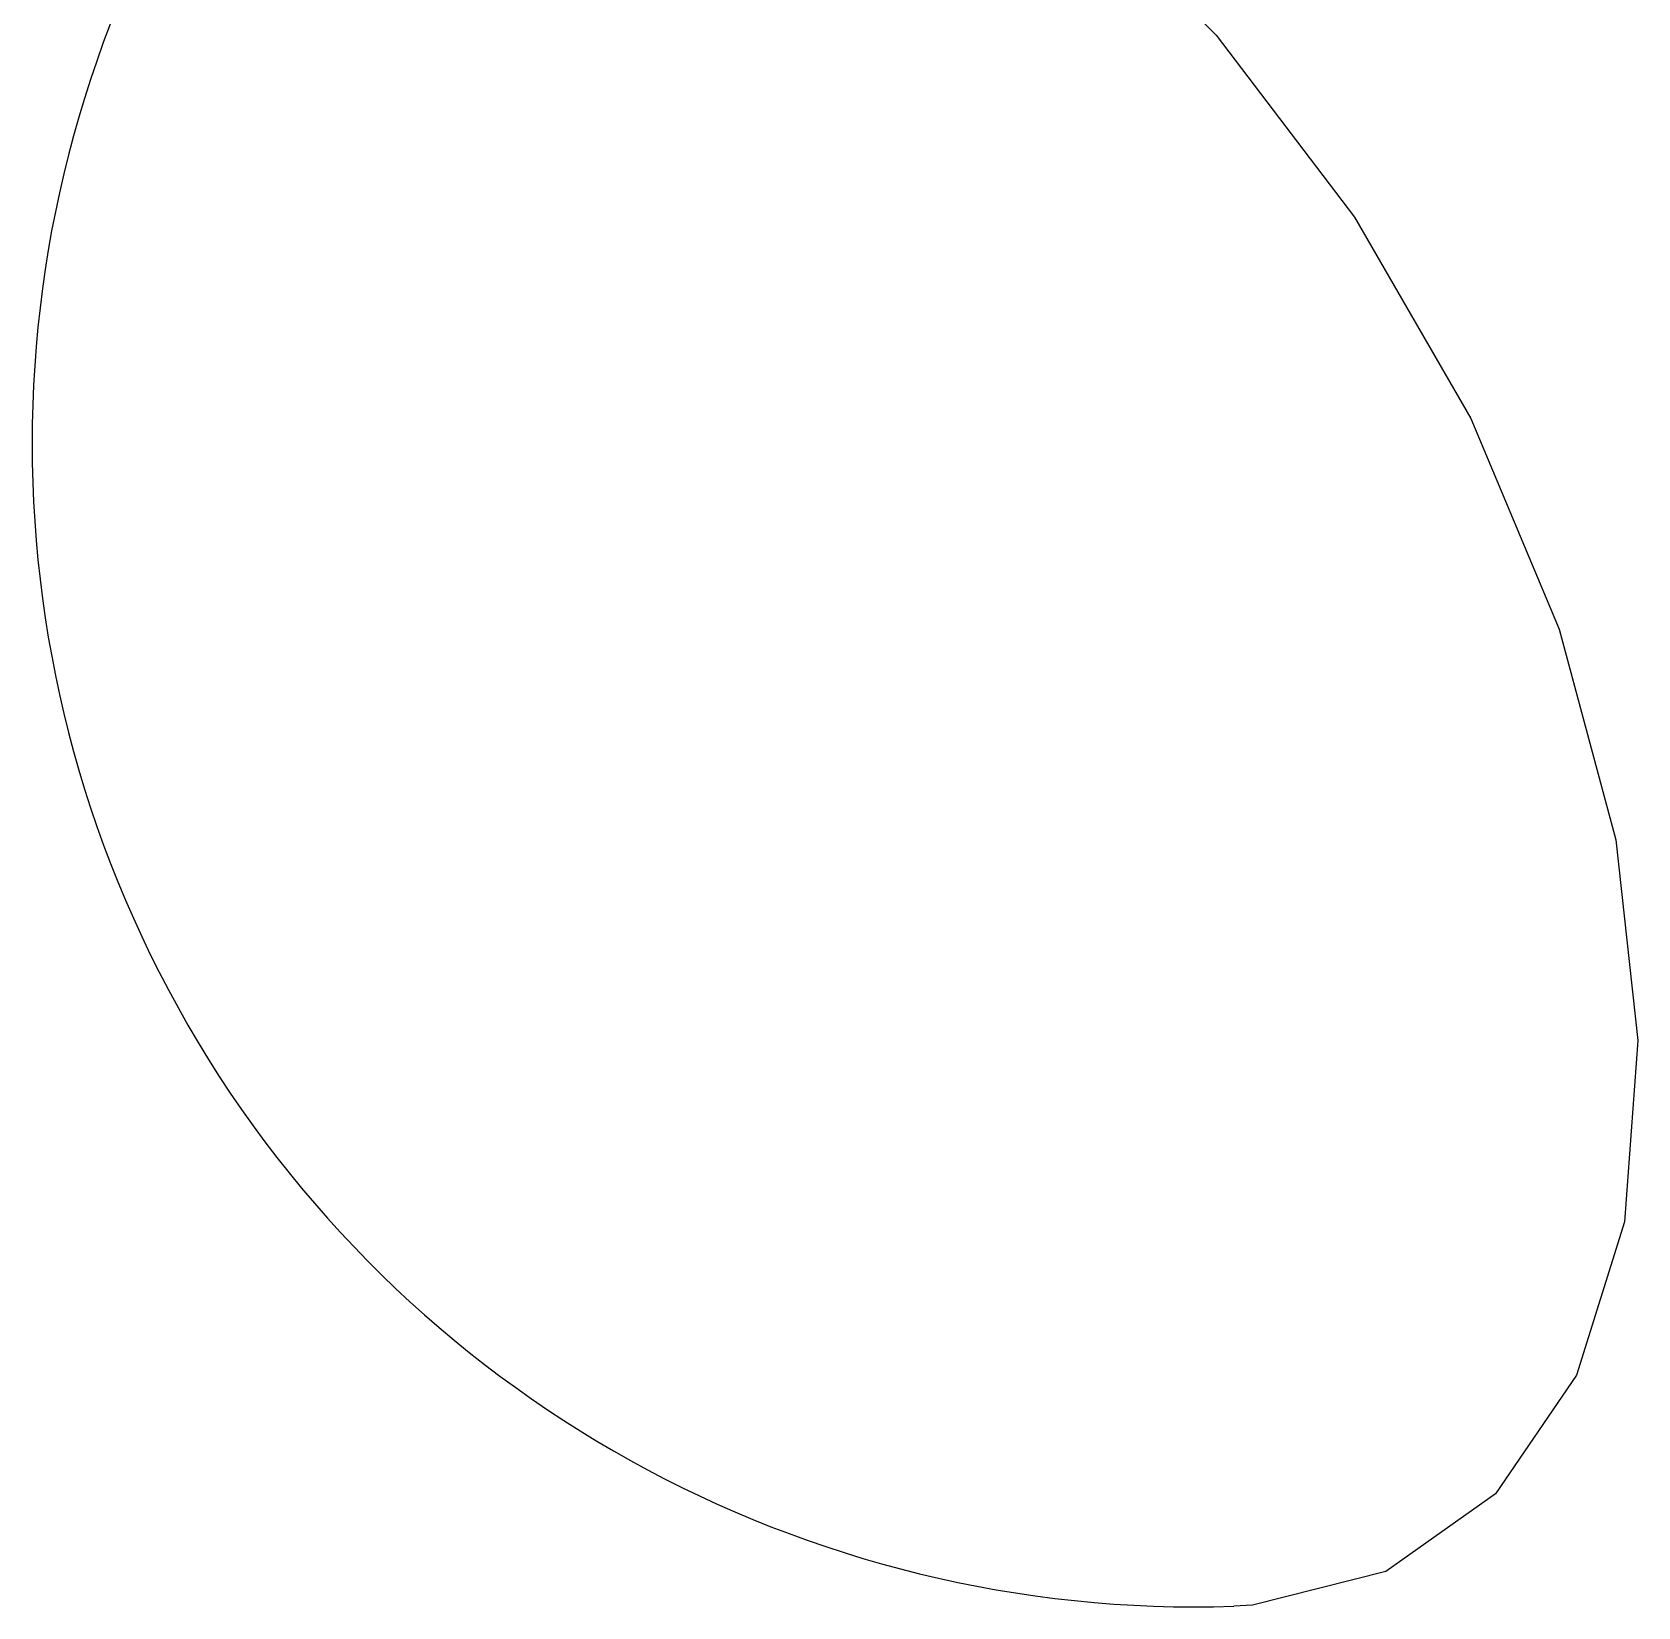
# Model space of a CAD drawing. Extents: x -976302 to -776254, y 5665 to 231437.
# Drawn here: x -788420.2 to -788363.8, y 88478.8 to 88534.2 of the extents above; entities that cross this region are included whole.
import ezdxf

# ---------------------------------------------------------------- set-up
doc = ezdxf.new("R2010")
doc.units = 0
doc.header["$LTSCALE"] = 1000
doc.header["$MEASUREMENT"] = 0
doc.layers.add('暖通', color=7, linetype='Continuous')

msp = doc.modelspace()

# ---------------------------------------------------------------- linework, layer by layer
at = {"layer": '暖通', "color": 7, "flags": 128}
msp.add_lwpolyline([(-788414.027, 88541.338), (-788413.666, 88541.892), (-788410.3, 88545.361), (-788406.004, 88547.331), (-788400.981, 88547.711), (-788395.465, 88546.482), (-788389.713, 88543.703), (-788383.996, 88539.502), (-788378.579, 88534.077), (-788373.717, 88527.682), (-788369.636, 88520.614), (-788366.529, 88513.205), (-788364.539, 88505.802), (-788363.76, 88498.749), (-788364.228, 88492.378), (-788365.922, 88486.986), (-788368.762, 88482.825), (-788372.615, 88480.089), (-788377.302, 88478.907), (-788377.966, 88478.871)], dxfattribs=at)
msp.add_lwpolyline([(-788414.027, 88541.338), (-788413.666, 88541.892), (-788410.3, 88545.361), (-788406.004, 88547.331), (-788400.981, 88547.711), (-788395.465, 88546.482), (-788389.713, 88543.703), (-788383.996, 88539.502), (-788378.579, 88534.077), (-788373.717, 88527.682), (-788369.636, 88520.614), (-788366.529, 88513.205), (-788364.539, 88505.802), (-788363.76, 88498.749), (-788364.228, 88492.378), (-788365.922, 88486.986), (-788368.762, 88482.825), (-788372.615, 88480.089), (-788377.302, 88478.907), (-788377.966, 88478.871)], dxfattribs=at)
at = {"layer": '暖通', "color": 7}
msp.add_arc((-788379.317, 88519.734), 40.885, 148.101, 271.8936, dxfattribs=at)
msp.add_arc((-788379.317, 88519.734), 40.885, 148.101, 271.8936, dxfattribs=at)

doc.saveas('drawing.dxf')
